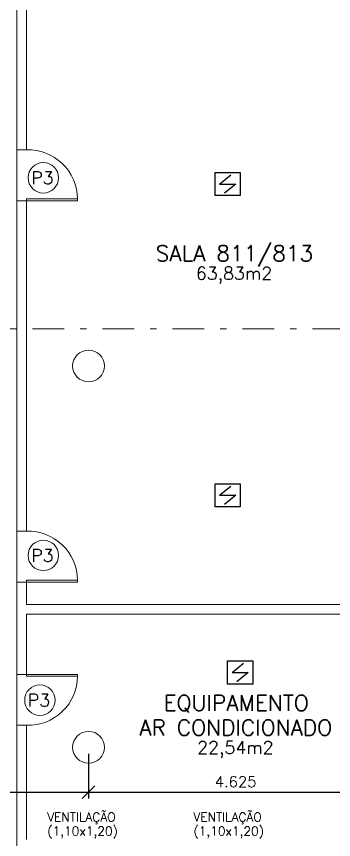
# Model space of a CAD drawing. Header units: millimetres. Extents: x 521 to 1055, y 261 to 520.
# Drawn here: x 675.49 to 680.48, y 403.8 to 416.75 of the extents above; entities that cross this region are included whole.
import ezdxf
from ezdxf.enums import TextEntityAlignment as Align

# ---------------------------------------------------------------- set-up
doc = ezdxf.new("R2010")
doc.units = ezdxf.units.MM
doc.linetypes.add('CONTINU', pattern=[0])
doc.linetypes.add('DASHDOTX2', pattern=[2, 1, -0.5, 0, -0.5])
doc.layers.add('0.1', color=8, linetype='Continuous', lineweight=13)
doc.layers.add('ppci', color=8, linetype='Continuous')
doc.styles.add('ROMANS', font='romans')
doc.styles.get("Standard").update_dxf_attribs({"font": 'romans.shx'})
doc.dimstyles.new('Fares Eng - 50', dxfattribs={"dimscale": 2, "dimtxt": 0.085, "dimasz": 0.1, "dimexe": 0.05, "dimexo": 0.05, "dimgap": 0.04, "dimtad": 1, "dimzin": 4, "dimdsep": 46, "dimtxsty": 'ROMANS', "dimblk1": 'OBLIQUE', "dimblk2": 'OBLIQUE', "dimsah": 1, "dimcen": 0.05, "dimdle": 0.05, "dimclrd": 8, "dimclre": 8, "dimclrt": 8, "dimaunit": 1, "dimadec": 0, "dimazin": 0, "dimtfac": 1, "dimtix": 1, "dimtmove": 2, "dimatfit": 0, "dimldrblk": 'OPEN90', "dimfxl": 1, "dimtolj": 1, "dimtzin": 0, "dimarcsym": 0})

# ---------------------------------------------------------------- blocks, each defined once
blk = doc.blocks.new('P80')
for points in [[(0, 0.86), (0, 0.83), (0.15, 0.83), (0.15, 0.86)], [(0, 0), (0, 0.03), (0.15, 0.03), (0.15, 0)]]:
    blk.add_lwpolyline(points)
blk.add_lwpolyline([(-0.8, 0.06), (0, 0.06), (0, 0.03), (-0.8, 0.03)], close=True)
at = {"color": 8}
blk.add_arc((-0.025, 0.056), 0.775, 88.1408, 179.6698, dxfattribs=at)
blk = doc.blocks.new('ÁREA')
for p in [(0.00005, 0.003762), (0, 0)]:
    blk.add_attdef('COMPARTIMENTO', text='', height=0.0025).set_placement(p, align=Align.CENTER)
at = {"color": 1}
for p in [(-0.00005, -0.003762), (-0.000099, -0.007523)]:
    blk.add_attdef('ÁREA', text='', height=0.002, dxfattribs=at).set_placement(p, align=Align.CENTER)
blk = doc.blocks.new('_OBLIQUE')
at = {"color": 0, "linetype": 'ByBlock'}
blk.add_line((-0.5, -0.5), (0.5, 0.5), dxfattribs=at)
blk = doc.blocks.new('*D418')
at = {"layer": '0.1', "color": 8, "linetype": 'CONTINU', "lineweight": -2, "transparency": 16777216}
for p, q in [((671.878, 405.146), (671.878, 404.439)), ((676.628, 405.146), (676.628, 404.439)), ((671.778, 404.539), (676.728, 404.539))]:
    blk.add_line(p, q, dxfattribs=at)
at = {"layer": 'DEFPOINTS', "color": 0, "linetype": 'CONTINU', "lineweight": -2, "transparency": 16777216}
for p in [(671.878, 405.246), (676.628, 405.246), (676.628, 404.539)]:
    blk.add_point(p, dxfattribs=at)
at = {"layer": '0.1', "color": 8, "linetype": 'CONTINU', "lineweight": -2, "transparency": 16777216, "xscale": 0.2, "yscale": 0.2, "zscale": 0.2, "rotation": 180}
blk.add_blockref('_OBLIQUE', (671.878, 404.539), dxfattribs=at)
at = {"layer": '0.1', "color": 8, "linetype": 'CONTINU', "lineweight": -2, "transparency": 16777216, "xscale": 0.2, "yscale": 0.2, "zscale": 0.2}
blk.add_blockref('_OBLIQUE', (676.628, 404.539), dxfattribs=at)
at = {"layer": '0.1', "color": 8, "linetype": 'CONTINU', "transparency": 16777216, "insert": (674.253, 404.704), "char_height": 0.17, "attachment_point": 5, "style": 'ROMANS'}
blk.add_mtext('\\A1;4.75', dxfattribs=at)
blk = doc.blocks.new('_Open90')
at = {"color": 0, "linetype": 'ByBlock', "lineweight": -2}
for p, q in [((0, 0), (-1, 0)), ((-0.5, 0.5), (0, 0)), ((0, 0), (-0.5, -0.5))]:
    blk.add_line(p, q, dxfattribs=at)
blk = doc.blocks.new('*D419')
at = {"layer": '0.1', "color": 8, "linetype": 'CONTINU', "lineweight": -2, "transparency": 16777216}
for p, q in [((676.628, 405.146), (676.628, 404.439)), ((681.253, 405.146), (681.253, 404.439)), ((676.528, 404.539), (681.353, 404.539))]:
    blk.add_line(p, q, dxfattribs=at)
at = {"layer": 'DEFPOINTS', "color": 0, "linetype": 'CONTINU', "lineweight": -2, "transparency": 16777216}
for p in [(676.628, 405.246), (681.253, 405.246), (681.253, 404.539)]:
    blk.add_point(p, dxfattribs=at)
at = {"layer": '0.1', "color": 8, "linetype": 'CONTINU', "lineweight": -2, "transparency": 16777216, "xscale": 0.2, "yscale": 0.2, "zscale": 0.2, "rotation": 180}
blk.add_blockref('_OBLIQUE', (676.628, 404.539), dxfattribs=at)
at = {"layer": '0.1', "color": 8, "linetype": 'CONTINU', "lineweight": -2, "transparency": 16777216, "xscale": 0.2, "yscale": 0.2, "zscale": 0.2}
blk.add_blockref('_OBLIQUE', (681.253, 404.539), dxfattribs=at)
at = {"layer": '0.1', "color": 8, "linetype": 'CONTINU', "transparency": 16777216, "insert": (678.94, 404.704), "char_height": 0.17, "attachment_point": 5, "style": 'ROMANS'}
blk.add_mtext('\\A1;4.625', dxfattribs=at)
blk = doc.blocks.new('*D446')
at = {"layer": '0.1', "color": 8, "linetype": 'CONTINU', "lineweight": -2, "transparency": 16777216}
for p, q in [((674.783, 421.846), (674.783, 403.546)), ((675.403, 421.746), (674.683, 421.746)), ((675.403, 403.646), (674.683, 403.646))]:
    blk.add_line(p, q, dxfattribs=at)
at = {"layer": 'DEFPOINTS', "color": 0, "linetype": 'CONTINU', "lineweight": -2, "transparency": 16777216}
for p in [(675.503, 421.746), (674.783, 403.646), (675.503, 403.646)]:
    blk.add_point(p, dxfattribs=at)
at = {"layer": '0.1', "color": 8, "linetype": 'CONTINU', "lineweight": -2, "transparency": 16777216, "xscale": 0.2, "yscale": 0.2, "zscale": 0.2}
for p, rotation in [((674.783, 421.746), 90), ((674.783, 403.646), 270)]:
    blk.add_blockref('_OBLIQUE', p, dxfattribs=dict(at, rotation=rotation))
at = {"layer": '0.1', "color": 8, "linetype": 'CONTINU', "transparency": 16777216, "insert": (674.618, 412.696), "char_height": 0.17, "attachment_point": 5, "rotation": 90, "style": 'ROMANS'}
blk.add_mtext('\\A1;18.10', dxfattribs=at)

msp = doc.modelspace()

# ---------------------------------------------------------------- linework, layer by layer
at = {"layer": '0.1', "color": 7}
for p, q in [((675.50267, 418.74649), (675.50267, 414.64649)), ((675.65267, 418.74649), (675.65267, 414.64649)), ((675.65267, 414.64649), (675.50267, 414.64649)), ((675.65267, 413.84649), (675.50267, 413.84649)), ((675.50267, 413.84649), (675.50267, 408.64649)), ((675.65267, 413.84649), (675.65267, 408.64649)), ((675.50267, 408.64649), (675.65267, 408.64649)), ((675.65267, 407.84649), (675.50267, 407.84649)), ((675.50267, 407.84649), (675.50267, 406.39357)), ((675.65267, 407.84649), (675.65267, 407.49357)), ((675.65267, 407.49357), (682.00267, 407.49357)), ((675.65267, 407.34357), (682.00267, 407.34357)), ((675.65267, 407.34357), (675.65267, 406.39357)), ((675.65267, 406.39357), (675.50267, 406.39357)), ((675.50267, 405.59357), (675.65267, 405.59357)), ((675.50267, 405.59357), (675.50267, 403.64649)), ((675.65267, 405.59357), (675.65267, 403.79357))]:
    msp.add_line(p, q, dxfattribs=at)
at = {"layer": '0.1', "color": 8, "linetype": 'CONTINU'}
for p, q in [((675.50267, 414.64649), (675.50267, 413.84649)), ((675.50267, 407.84649), (675.50267, 408.64649)), ((675.50267, 405.59357), (675.50267, 406.39357))]:
    msp.add_line(p, q, dxfattribs=at)
at = {"layer": '0.1', "color": 8, "linetype": 'DASHDOTX2', "ltscale": 0.5}
msp.add_line((665.84699, 411.83162), (686.32202, 411.83162), dxfattribs=at)
at = {"layer": '0.1', "color": 8}
for centre in [(675.91711, 414.20791), (675.91677, 408.26588), (675.86334, 405.98804)]:
    msp.add_circle(centre, 0.23964, dxfattribs=at)
at = {"layer": '0.1', "color": 7}
for centre in [(676.62767, 411.24649), (676.62767, 405.24649)]:
    msp.add_circle(centre, 0.25, dxfattribs=at)
at = {"layer": 'ppci', "color": 10, "linetype": 'Continuous'}
for p, q in [((678.68791, 414.10991), (678.86654, 414.25622)), ((678.68791, 414.10991), (678.94122, 414.10991)), ((678.94122, 414.10991), (678.76259, 413.96359)), ((678.68791, 409.21171), (678.86654, 409.35802)), ((678.68791, 409.21171), (678.94122, 409.21171)), ((678.94122, 409.21171), (678.76259, 409.0654)), ((678.88541, 406.42384), (679.06404, 406.57016)), ((678.88541, 406.42384), (679.13872, 406.42384)), ((679.13872, 406.42384), (678.96009, 406.27753))]:
    msp.add_line(p, q, dxfattribs=at)
for points in [[(678.61667, 414.29212), (679.01247, 414.29212), (679.01247, 413.9277), (678.61667, 413.9277)], [(678.61667, 409.39392), (679.01247, 409.39392), (679.01247, 409.0295), (678.61667, 409.0295)], [(678.81417, 406.60605), (679.20996, 406.60605), (679.20996, 406.24163), (678.81417, 406.24163)]]:
    msp.add_lwpolyline(points, close=True, dxfattribs=at)

# ---------------------------------------------------------------- block references
at = {"layer": '0.1', "color": 8, "xscale": -1}
for p in [(675.65267, 413.81649), (675.65267, 407.81649)]:
    msp.add_blockref('P80', p, dxfattribs=at)
at = {"layer": '0.1', "color": 8}
ref = msp.add_blockref('ÁREA', (678.92143, 412.89345), dxfattribs=dict(at, xscale=133.3333333333333, yscale=133.3333333333333, zscale=133.3333333333333))
ref.add_attrib('COMPARTIMENTO', 'SALA 811/813', dxfattribs={"layer": '0', "color": 3, "height": 0.25}).set_placement((678.92143, 412.89345), align=Align.CENTER)
ref.add_attrib('ÁREA', '63,83m2', dxfattribs={"layer": '0', "color": 1, "height": 0.2}).set_placement((678.9148, 412.60549), align=Align.CENTER)
at = {"layer": '0.1', "color": 8, "rotation": 180}
msp.add_blockref('P80', (675.65267, 406.42357), dxfattribs=at)
at = {"layer": '0.1', "color": 8}
ref = msp.add_blockref('ÁREA', (678.94281, 405.43114), dxfattribs=dict(at, xscale=133.3333333333333, yscale=133.3333333333333, zscale=133.3333333333333))
ref.add_attrib('COMPARTIMENTO', 'AR CONDICIONADO', dxfattribs={"layer": '0', "color": 3, "height": 0.25}).set_placement((678.94281, 405.43114), align=Align.CENTER)
ref.add_attrib('ÁREA', '22,54m2', dxfattribs={"layer": '0', "color": 1, "height": 0.2}).set_placement((678.93618, 405.14318), align=Align.CENTER)
ref.add_attrib('COMPARTIMENTO', 'EQUIPAMENTO', dxfattribs={"layer": '0', "color": 3, "height": 0.25}).set_placement((678.94944, 405.81936), align=Align.CENTER)

# ---------------------------------------------------------------- texts
for s, height, p in [('P3', 0.2, (675.7265, 414.10639)), ('P3', 0.2, (675.72616, 408.16437)), ('P3', 0.2, (675.67273, 405.88653)), ('VENTILAÇÃO', 0.14, (675.97872, 404.07788)), ('VENTILAÇÃO', 0.14, (678.27677, 404.07788)), ('(1,10x1,20)', 0.14, (675.97872, 403.85814)), ('(1,10x1,20)', 0.14, (678.27677, 403.85814))]:
    msp.add_text(s, height=height, dxfattribs=at).set_placement(p)

# ---------------------------------------------------------------- dimensions: what is measured, and where the dimension line sits
at = {"layer": '0.1', "color": 8, "linetype": 'CONTINU'}
dim = msp.add_linear_dim(base=(674.7827, 403.64649), p1=(675.50267, 421.74649), p2=(675.50267, 403.64649), angle=90, dimstyle='Fares Eng - 50', dxfattribs=at)
dim.commit()
dim.dimension.update_dxf_attribs({"geometry": '*D446', "text_midpoint": (674.6177, 412.69649)})
dim = msp.add_linear_dim(base=(676.62767, 404.53869), p1=(671.87767, 405.24649), p2=(676.62767, 405.24649), dimstyle='Fares Eng - 50', dxfattribs=at)
dim.commit()
dim.dimension.update_dxf_attribs({"geometry": '*D418', "text_midpoint": (674.25267, 404.70369)})
dim = msp.add_linear_dim(base=(681.25267, 404.53869), p1=(676.62767, 405.24649), p2=(681.25267, 405.24649), dimstyle='Fares Eng - 50', override={"dimdec": 3}, dxfattribs=at)
dim.commit()
dim.dimension.update_dxf_attribs({"geometry": '*D419', "text_midpoint": (678.94017, 404.70369)})

doc.saveas('drawing.dxf')
